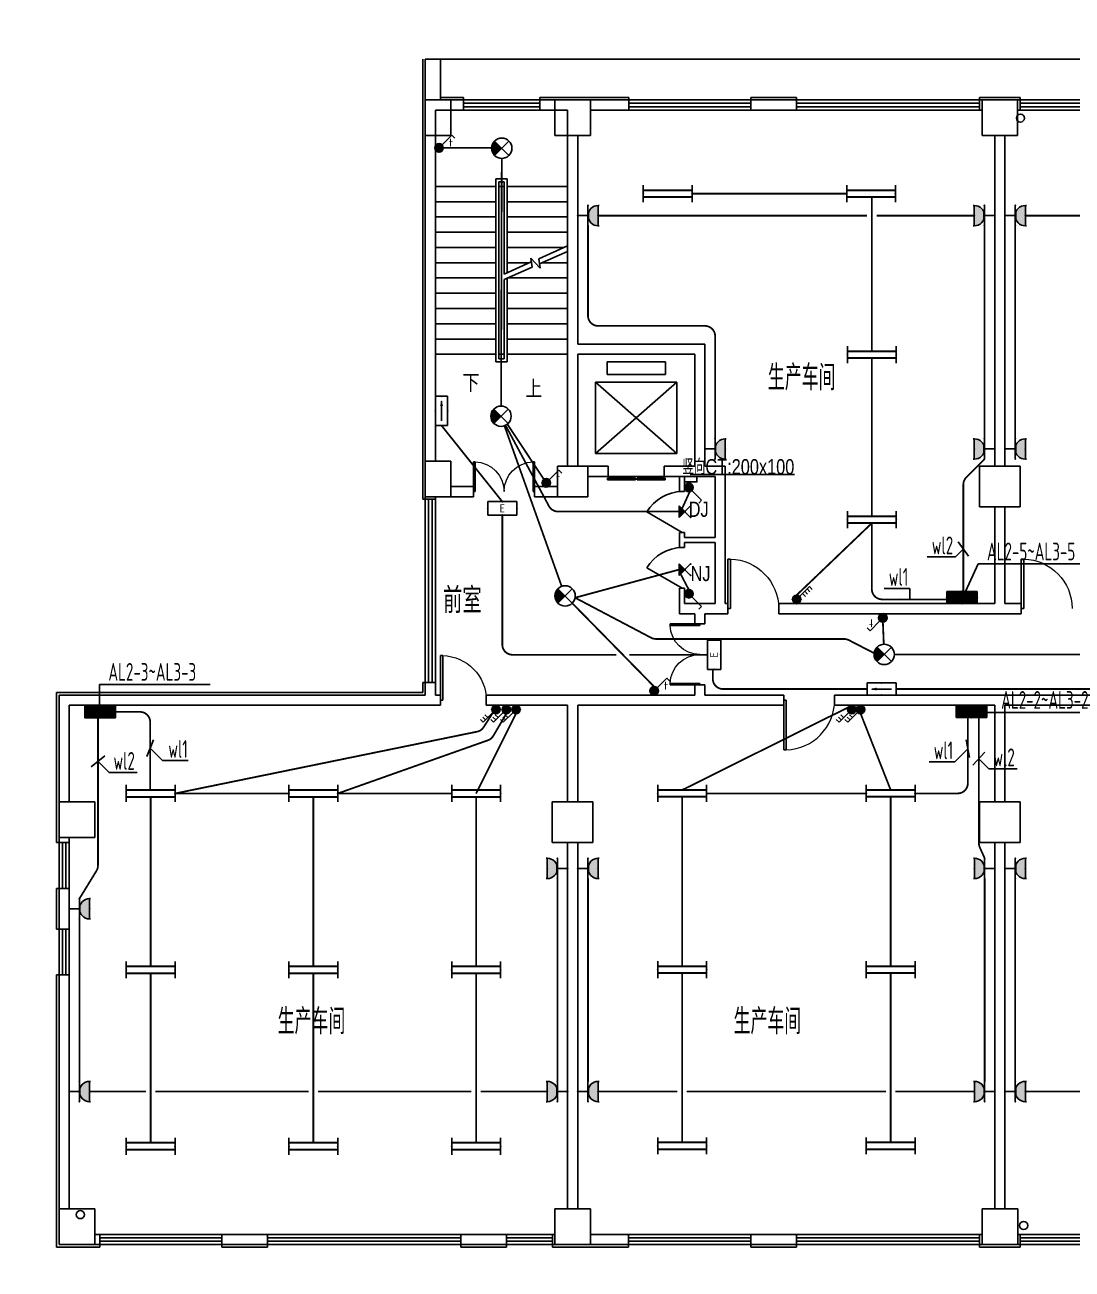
# Model space of a CAD drawing. Extents: x 2166032 to 5302137, y 581493 to 2416206.
# Drawn here: x 2447670 to 2468263, y 1124428 to 1148886 of the extents above; entities that cross this region are included whole.
import ezdxf
from ezdxf.enums import TextEntityAlignment as Align

# ---------------------------------------------------------------- set-up
doc = ezdxf.new("R2010")
doc.units = 0
doc.header["$LTSCALE"] = 1000
doc.header["$MEASUREMENT"] = 0
doc.linetypes.add('DASH', pattern=[0.35, 0.25, -0.1])
for name, color, linetype in [('COLUMN', 2, 'Continuous'), ('DIM-照明', 3, 'Continuous'), ('DIM-箱柜', 3, 'Continuous'), ('DIM_SYMB', 3, 'Continuous'), ('EQUIP-动力', 3, 'Continuous'), ('EQUIP-照明', 3, 'Continuous'), ('EQUIP-箱柜', 3, 'Continuous'), ('PUB_TEXT', 7, 'Continuous'), ('STAIR', 8, 'Continuous'), ('SURFACE', 8, 'Continuous'), ('TEL_TEXT', 7, 'Continuous'), ('WALL', 8, 'Continuous'), ('WINDOW', 8, 'Continuous'), ('WIRE-应急', 6, 'DASH'), ('WIRE-照明', 1, 'Continuous'), ('屋面', 151, 'Continuous')]:
    doc.layers.add(name, color=color, linetype=linetype)
doc.styles.add('_HZTXT', font='！tssdeng.shx', dxfattribs={"width": 0.8, "bigfont": '！tssdchn.shx'})
doc.styles.add('_TCH_DIM', font='tssdeng.shx', dxfattribs={"bigfont": 'tssdchn.shx'})
doc.styles.add('_TCH_LABEL', font='!tssdeng.shx', dxfattribs={"bigfont": '!tssdchn.shx'})
doc.styles.add('_TEL_DIM', font='@tssdeng.shx', dxfattribs={"width": 0.8, "height": 3.5, "bigfont": '!tssdchn.shx'})
doc.styles.get("Standard").update_dxf_attribs({"font": 'tssdeng.shx', "bigfont": 'tssdchn.shx'})
doc.styles.add('TSSD_REIN', font='tssdeng.shx', dxfattribs={"width": 0.7, "bigfont": 'tssdchn.shx'})

# ---------------------------------------------------------------- blocks, each defined once
blk = doc.blocks.new('$equip$00001237')
for p, q in [((-0.5, 1.05), (-0.5, 1)), ((-0.5, 1), (0.5, 1)), ((0.5, 1.05), (0.5, 1)), ((0.5, 0.5), (-0.5, 0.5)), ((0, 0.5), (0, 0))]:
    blk.add_line(p, q)
blk.add_arc((0, 1), 0.5, 180, 0)
for p in [(0, 1), (-0.5, 0.5), (0, 0), (0.5, 0.5)]:
    blk.add_point(p)
for points in [[(0.433, 0.75), (-0.433, 0.75), (0.5, 1), (-0.5, 1)], [(0.25, 0.567), (-0.25, 0.567), (0.433, 0.75), (-0.433, 0.75)], [(0, 0.5), (0, 0.5), (0.25, 0.567), (-0.25, 0.567)]]:
    blk.add_solid(points)
at = {"flags": 9}
blk.add_attdef('A', (0, 0), '', height=0.00002, dxfattribs=at)
blk = doc.blocks.new('$equip$00001160')
for p, q in [((-1.2, 0.417), (-1.2, -0.417)), ((-1.2, 0.167), (1.2, 0.167)), ((1.2, 0.417), (1.2, -0.417)), ((-1.2, -0.167), (1.2, -0.167))]:
    blk.add_line(p, q)
at = {"const_width": 0.1}
for points in [[(-1.2, 0.167), (1.2, 0.167)], [(-1.2, -0.167), (1.2, -0.167)]]:
    blk.add_lwpolyline(points, dxfattribs=at)
at = {"layer": 'EQUIP-照明'}
for p in [(-1.2, 0), (0, 0.167), (1.2, 0), (0, -0.167)]:
    blk.add_point(p, dxfattribs=at)
at = {"layer": 'EQUIP-照明', "flags": 9}
blk.add_attdef('A', (0, 0), '', height=0.00002, dxfattribs=at)
blk = doc.blocks.new('$equip$00001964')
for p, q in [((0.147, 0.356), (0.625, 0.833)), ((0.512, 0.72), (0.653, 0.579)), ((0.625, 0.833), (0.766, 0.692)), ((0.399, 0.607), (0.54, 0.466))]:
    blk.add_line(p, q)
blk.add_circle((0, 0.208), 0.208)
for p in [(-0.208, 0.208), (0, 0.417), (0, 0), (0.208, 0.208)]:
    blk.add_point(p)
for points in [[(-0.18, 0.313), (0.18, 0.313), (-0.208, 0.208), (0.208, 0.208)], [(-0.18, 0.104), (0.18, 0.104), (-0.208, 0.208), (0.208, 0.208)], [(-0.104, 0.389), (0.104, 0.389), (-0.18, 0.313), (0.18, 0.313)], [(-0.104, 0.028), (0.104, 0.028), (-0.18, 0.104), (0.18, 0.104)], [(0, 0.417), (0, 0.417), (-0.104, 0.389), (0.104, 0.389)], [(0, 0), (0, 0), (-0.104, 0.028), (0.104, 0.028)]]:
    blk.add_solid(points)
at = {"layer": 'TEL_TEXT', "style": '_TEL_DIM', "flags": 1}
blk.add_attdef('A', text='', height=0.00002, dxfattribs=at).set_placement((0, 0), align=Align.MIDDLE_CENTER)
blk = doc.blocks.new('*X38')
at = {"color": 0}
for p, q in [((-250, 33), (-83, 200)), ((-250, 68), (-118, 200)), ((-250, 104), (-154, 200)), ((-250, 139), (-189, 200)), ((-250, 174), (-224, 200)), ((-247, 0), (-47, 200)), ((-212, 0), (-12, 200)), ((-177, 0), (23, 200)), ((-141, 0), (59, 200)), ((-106, 0), (94, 200)), ((-71, 0), (129, 200)), ((-35, 0), (165, 200)), ((0, 0), (200, 200)), ((35, 0), (235, 200)), ((71, 0), (250, 179)), ((106, 0), (250, 144)), ((141, 0), (250, 109)), ((177, 0), (250, 73)), ((212, 0), (250, 38)), ((247, 0), (250, 3))]:
    blk.add_line(p, q, dxfattribs=at)
blk = doc.blocks.new('$equip$00001421')
for p, q in [((0.75, 0.6), (-0.75, 0.6)), ((-0.75, 0.6), (-0.75, 0)), ((-0.75, 0), (0.75, 0)), ((0.75, 0), (0.75, 0.6))]:
    blk.add_line(p, q)
at = {"const_width": 0.6}
blk.add_lwpolyline([(-0.75, 0.3), (0.75, 0.3)], dxfattribs=at)
for p in [(-0.75, 0.3), (0, 0.6), (0, 0), (0.75, 0.3)]:
    blk.add_point(p)
at = {"xscale": 0.00300000000061118, "yscale": 0.00300000000061118, "zscale": 0.003}
blk.add_blockref('*X38', (0, 0), dxfattribs=at)
at = {"style": '_TCH_LABEL', "flags": 9}
blk.add_attdef('A', (0, 0), '', height=0.00002, dxfattribs=at)
blk = doc.blocks.new('$equip$00001965')
for p, q in [((0.147, 0.356), (0.625, 0.833)), ((0.512, 0.72), (0.653, 0.579)), ((0.625, 0.833), (0.766, 0.692)), ((0.286, 0.494), (0.427, 0.353)), ((0.399, 0.607), (0.54, 0.466))]:
    blk.add_line(p, q)
blk.add_circle((0, 0.208), 0.208)
for p in [(-0.208, 0.208), (0, 0.417), (0, 0), (0.208, 0.208)]:
    blk.add_point(p)
for points in [[(-0.18, 0.312), (0.18, 0.312), (-0.208, 0.208), (0.208, 0.208)], [(-0.18, 0.104), (0.18, 0.104), (-0.208, 0.208), (0.208, 0.208)], [(-0.104, 0.389), (0.104, 0.389), (-0.18, 0.312), (0.18, 0.312)], [(-0.104, 0.028), (0.104, 0.028), (-0.18, 0.104), (0.18, 0.104)], [(0, 0.417), (0, 0.417), (-0.104, 0.389), (0.104, 0.389)], [(0, 0), (0, 0), (-0.104, 0.028), (0.104, 0.028)]]:
    blk.add_solid(points)
at = {"layer": 'TEL_TEXT', "style": '_TEL_DIM', "flags": 1}
blk.add_attdef('A', text='', height=0.00002, dxfattribs=at).set_placement((0, 0), align=Align.MIDDLE_CENTER)
blk = doc.blocks.new('$equip$00001822')
for p, q in [((0.147, 0.356), (0.625, 0.833)), ((0.625, 0.833), (0.766, 0.692))]:
    blk.add_line(p, q)
blk.add_circle((0, 0.208), 0.208)
for p in [(-0.208, 0.208), (-0.015, 0.001), (0, 0.417), (0.208, 0.208)]:
    blk.add_point(p)
for points in [[(-0.18, 0.313), (0.18, 0.313), (-0.208, 0.208), (0.208, 0.208)], [(-0.18, 0.104), (0.18, 0.104), (-0.208, 0.208), (0.208, 0.208)], [(-0.104, 0.389), (0.104, 0.389), (-0.18, 0.313), (0.18, 0.313)], [(-0.104, 0.028), (0.104, 0.028), (-0.18, 0.104), (0.18, 0.104)], [(0, 0.417), (0, 0.417), (-0.104, 0.389), (0.104, 0.389)], [(0, 0), (0, 0), (-0.104, 0.028), (0.104, 0.028)]]:
    blk.add_solid(points)
at = {"color": 7, "style": '_TEL_DIM'}
blk.add_attdef('$TEXT$', text='', height=0.4, dxfattribs=at).set_placement((0.581, 0.465), align=Align.MIDDLE_CENTER)
at = {"color": 7, "style": '_TEL_DIM', "flags": 1}
blk.add_attdef('A', text='', height=0.00002, dxfattribs=at).set_placement((0, 0), align=Align.MIDDLE_CENTER)
blk = doc.blocks.new('$equip$00001686')
for p, q in [((0.72, 0.6), (-0.72, 0.6)), ((-0.72, 0.6), (-0.72, 0)), ((-0.72, 0), (0.72, 0)), ((0.72, 0), (0.72, 0.6))]:
    blk.add_line(p, q)
at = {"color": 7}
blk.add_line((-0.48, 0.3), (0.48, 0.3), dxfattribs=at)
for p in [(-0.72, 0.3), (0, 0.6), (0, 0), (0.72, 0.3)]:
    blk.add_point(p)
blk.add_solid([(-0.24, 0.228), (-0.528, 0.3), (-0.24, 0.372)])
at = {"layer": 'TEL_TEXT', "style": '_TEL_DIM', "flags": 1}
blk.add_attdef('A', text='', height=0.00002, dxfattribs=at).set_placement((0, 0), align=Align.MIDDLE_CENTER)
blk = doc.blocks.new('$equip$00001776')
for p, q in [((0.72, 0.66), (-0.72, 0.66)), ((-0.72, 0.66), (-0.72, 0)), ((0.72, 0), (0.72, 0.66)), ((-0.72, 0), (0.72, 0))]:
    blk.add_line(p, q)
for p in [(0, 0.66), (-0.72, 0.33), (0, 0), (0.72, 0.33)]:
    blk.add_point(p)
at = {"color": 7, "style": '_TEL_DIM'}
blk.add_attdef('$TEXT$', text='', height=0.4, dxfattribs=at).set_placement((0, 0.33), align=Align.MIDDLE_CENTER)
at = {"color": 7, "style": '_TEL_DIM', "flags": 1}
blk.add_attdef('A', text='', height=0.00002, dxfattribs=at).set_placement((0, 0), align=Align.MIDDLE_CENTER)
blk = doc.blocks.new('$equip$00001687')
for p, q in [((0.72, 0.6), (-0.72, 0.6)), ((-0.72, 0.6), (-0.72, 0)), ((-0.72, 0), (0.72, 0)), ((0.72, 0), (0.72, 0.6))]:
    blk.add_line(p, q)
at = {"color": 7}
blk.add_line((-0.48, 0.3), (0.48, 0.3), dxfattribs=at)
for p in [(-0.72, 0.3), (0, 0.6), (0, 0), (0.72, 0.3)]:
    blk.add_point(p)
blk.add_solid([(0.24, 0.228), (0.528, 0.3), (0.24, 0.372)])
at = {"layer": 'TEL_TEXT', "style": '_TEL_DIM', "flags": 1}
blk.add_attdef('A', text='', height=0.00002, dxfattribs=at).set_placement((0, 0), align=Align.MIDDLE_CENTER)
blk = doc.blocks.new('$equip$00001190')
for p, q in [((-0.354, 0.354), (0.354, -0.354)), ((-0.354, -0.354), (0.354, 0.354))]:
    blk.add_line(p, q)
blk.add_circle((0, 0), 0.5)
for points in [[(-0.177, -0.177), (-0.483, 0.129), (0, 0), (-0.354, 0.354)], [(-0.306, -0.306), (-0.483, -0.129), (-0.177, -0.177), (-0.483, 0.129)], [(-0.354, -0.354), (-0.354, -0.354), (-0.306, -0.306), (-0.483, -0.129)]]:
    blk.add_solid(points)
at = {"flags": 9}
blk.add_attdef('A', (0, 0), '', height=0.00002, dxfattribs=at)
blk = doc.blocks.new('$equip$00001154')
for p, q in [((0, 0.283), (0, -0.283)), ((0, 0.283), (0.566, -0.283)), ((0.566, 0.283), (0, -0.283))]:
    blk.add_line(p, q)
for p in [(0, 0.004), (0.283, 0), (0.566, 0.283), (0.566, -0.283)]:
    blk.add_point(p)
blk.add_solid([(0, -0.283), (0.283, 0), (0, 0.283)])
at = {"layer": 'TEL_TEXT', "style": '_TEL_DIM', "flags": 1}
blk.add_attdef('A', text='', height=0.00002, dxfattribs=at).set_placement((0, 0), align=Align.MIDDLE_CENTER)
blk = doc.blocks.new('$equip$00001962')
for p, q in [((0.147, 0.356), (0.625, 0.833)), ((0.625, 0.833), (0.766, 0.692))]:
    blk.add_line(p, q)
blk.add_circle((0, 0.208), 0.208)
for p in [(-0.208, 0.208), (0, 0.417), (0, 0), (0.208, 0.208)]:
    blk.add_point(p)
for points in [[(-0.18, 0.313), (0.18, 0.313), (-0.208, 0.208), (0.208, 0.208)], [(-0.18, 0.104), (0.18, 0.104), (-0.208, 0.208), (0.208, 0.208)], [(-0.104, 0.389), (0.104, 0.389), (-0.18, 0.313), (0.18, 0.313)], [(-0.104, 0.028), (0.104, 0.028), (-0.18, 0.104), (0.18, 0.104)], [(0, 0.417), (0, 0.417), (-0.104, 0.389), (0.104, 0.389)], [(0, 0), (0, 0), (-0.104, 0.028), (0.104, 0.028)]]:
    blk.add_solid(points)
at = {"layer": 'TEL_TEXT', "style": '_TEL_DIM', "flags": 1}
blk.add_attdef('A', text='', height=0.00002, dxfattribs=at).set_placement((0, 0), align=Align.MIDDLE_CENTER)
blk = doc.blocks.new('$DorLib2D$00000002')
for p, q in [((-0.5, 0), (-0.5, 0.4875)), ((-0.475, 0.4875), (-0.5, 0.4875)), ((-0.475, 0), (-0.475, 0.4875)), ((0.475, 0), (0.475, 0.4875)), ((0.475, 0.4875), (0.5, 0.4875)), ((0.5, 0), (0.5, 0.4875)), ((-0.5, 0), (-0.475, 0)), ((0.5, 0), (0.475, 0))]:
    blk.add_line(p, q)
at = {"lineweight": 13}
for centre, start, end in [((-0.4875, 0), 0, 88.53072), ((0.4875, 0), 91.46928, 180)]:
    blk.add_arc(centre, 0.4875, start, end, dxfattribs=at)
blk = doc.blocks.new('$TCHSYS$WIN2D')
for p, q in [((-0.5, 0.5), (0.5, 0.5)), ((-0.5, 0.5), (-0.5, -0.5)), ((0.5, 0.5), (0.5, -0.5)), ((0.5, 0.1667), (-0.5, 0.1667)), ((0.5, -0.1667), (-0.5, -0.1667)), ((-0.5, -0.5), (0.5, -0.5))]:
    blk.add_line(p, q)
blk = doc.blocks.new('$TCHSYS$LDOR22D')
for p, q in [((-0.517, 0.833), (-0.017, 0.833)), ((-0.517, 0.833), (-0.517, 0.667)), ((-0.017, 0.833), (-0.017, 0.667)), ((0.017, 0.833), (0.017, 0.667)), ((0.017, 0.833), (0.517, 0.833)), ((0.517, 0.833), (0.517, 0.667)), ((-0.517, 0.667), (-0.017, 0.667)), ((-0.5, 0.5), (0.5, 0.5)), ((0.017, 0.667), (0.517, 0.667))]:
    blk.add_line(p, q)
blk = doc.blocks.new('$DorLib2D$00000214')
at = {"color": 0}
blk.add_line((0.5, 0), (0, 0.866), dxfattribs=at)
blk.add_arc((0.5, 0), 1, 120, 180, dxfattribs=at)
blk = doc.blocks.new('$TCHSYS$DOOR2D')
for p, q in [((0.45, 0.975), (0.5, 0.975)), ((0.45, 0), (0.45, 0.975)), ((0.5, 0), (0.5, 0.975)), ((0.5, 0), (0.45, 0))]:
    blk.add_line(p, q)
at = {"lineweight": 13}
blk.add_arc((0.475, 0), 0.975, 91.4693, 180, dxfattribs=at)
blk = doc.blocks.new('$DorLib2D$00000001')
for p, q in [((0.45, 0.975), (0.5, 0.975)), ((0.45, 0), (0.45, 0.975)), ((0.5, 0), (0.5, 0.975)), ((0.5, 0), (0.45, 0))]:
    blk.add_line(p, q)
at = {"lineweight": 13}
blk.add_arc((0.475, 0), 0.975, 91.4693, 180, dxfattribs=at)

msp = doc.modelspace()

# ---------------------------------------------------------------- linework, layer by layer
msp.add_line((2460753, 1140046.9), (2462805.7, 1140046.9))
msp.add_lwpolyline([(2460642.8, 1140011.3), (2460885.8, 1140011.3), (2460885.8, 1139902.9), (2460642.8, 1139902.9)], close=True)
msp.add_circle((2604640.5, 1020101.3), 438608.5)
at = {"layer": 'COLUMN'}
for p, q in [((2456042.8, 1147411.3), (2455542.8, 1147411.3)), ((2455542.8, 1147411.3), (2455542.8, 1146711.3)), ((2456042.8, 1146711.3), (2456042.8, 1147411.3)), ((2458791.2, 1147411.3), (2458091.2, 1147411.3)), ((2458091.2, 1147411.3), (2458091.2, 1146711.3)), ((2458791.2, 1146711.3), (2458791.2, 1147411.3)), ((2467191.2, 1147411.3), (2466491.2, 1147411.3)), ((2466491.2, 1147411.3), (2466491.2, 1146711.3)), ((2467191.2, 1146711.3), (2467191.2, 1147411.3)), ((2455542.8, 1146711.3), (2456042.8, 1146711.3)), ((2458091.2, 1146711.3), (2458791.2, 1146711.3)), ((2466491.2, 1146711.3), (2467191.2, 1146711.3)), ((2456042.8, 1140311.3), (2455542.8, 1140311.3)), ((2455542.8, 1140311.3), (2455542.8, 1139611.3)), ((2456042.8, 1139611.3), (2456042.8, 1140311.3)), ((2458742.8, 1140211.3), (2458142.8, 1140211.3)), ((2458142.8, 1140211.3), (2458142.8, 1139611.3)), ((2458742.8, 1139611.3), (2458742.8, 1140211.3)), ((2467242.8, 1140211.3), (2466442.8, 1140211.3)), ((2466442.8, 1140211.3), (2466442.8, 1139411.3)), ((2467242.8, 1139411.3), (2467242.8, 1140211.3)), ((2455542.8, 1139611.3), (2456042.8, 1139611.3)), ((2458142.8, 1139611.3), (2458742.8, 1139611.3)), ((2466442.8, 1139411.3), (2467242.8, 1139411.3)), ((2449042.5, 1133611.3), (2448342.5, 1133611.3)), ((2448342.5, 1133611.3), (2448342.5, 1132911.3)), ((2449042.5, 1132911.3), (2449042.5, 1133611.3)), ((2458841.2, 1133611.3), (2458041.2, 1133611.3)), ((2458041.2, 1133611.3), (2458041.2, 1132811.3)), ((2458841.2, 1132811.3), (2458841.2, 1133611.3)), ((2467241.2, 1133611.3), (2466441.2, 1133611.3)), ((2466441.2, 1133611.3), (2466441.2, 1132811.3)), ((2467241.2, 1132811.3), (2467241.2, 1133611.3)), ((2448342.5, 1132911.3), (2449042.5, 1132911.3)), ((2458041.2, 1132811.3), (2458841.2, 1132811.3)), ((2466441.2, 1132811.3), (2467241.2, 1132811.3)), ((2449042.5, 1125611.5), (2448342.5, 1125611.5)), ((2448342.5, 1125611.5), (2448342.5, 1124911.5)), ((2449042.5, 1124911.5), (2449042.5, 1125611.5)), ((2458792.5, 1125611.5), (2458092.5, 1125611.5)), ((2458092.5, 1125611.5), (2458092.5, 1124911.5)), ((2458792.5, 1124911.5), (2458792.5, 1125611.5)), ((2467192.5, 1125611.5), (2466492.5, 1125611.5)), ((2466492.5, 1125611.5), (2466492.5, 1124911.5)), ((2467192.5, 1124911.5), (2467192.5, 1125611.5)), ((2448342.5, 1124911.5), (2449042.5, 1124911.5)), ((2458092.5, 1124911.5), (2458792.5, 1124911.5)), ((2466492.5, 1124911.5), (2467192.5, 1124911.5))]:
    msp.add_line(p, q, dxfattribs=at)
at = {"layer": 'DIM-照明'}
for p, q in [((2466226.5, 1138442.3), (2466021.3, 1138725.8)), ((2465247, 1137591.5), (2464897, 1137594.8)), ((2450071.3, 1134507.2), (2450196.7, 1134834)), ((2466181.7, 1134829.8), (2466243.6, 1134485.3)), ((2448971.2, 1134299.4), (2449242.6, 1134520.4)), ((2466548.2, 1134589.2), (2466311, 1134331.8))]:
    msp.add_line(p, q, dxfattribs=at)
for points in [[(2466123.9, 1138584.1), (2465969.2, 1138429.4)], [(2465969.2, 1138429.4), (2465415.1, 1138429.4)], [(2465072, 1137808.7), (2464569.6, 1137808.7)], [(2465072, 1137593.2), (2465072, 1137808.7)], [(2450134, 1134670.6), (2450376.8, 1134427.8)], [(2466212.6, 1134657.5), (2465956.1, 1134401)], [(2449106.9, 1134409.9), (2449324.2, 1134192.6)], [(2450376.8, 1134427.8), (2450879.2, 1134427.8)], [(2465956.1, 1134401), (2465453.7, 1134401)], [(2466429.6, 1134460.5), (2466626.8, 1134263.3)], [(2449324.2, 1134192.6), (2449878.3, 1134192.6)], [(2466626.8, 1134263.3), (2467180.9, 1134263.3)]]:
    msp.add_lwpolyline(points, dxfattribs=at)
at = {"layer": 'DIM-箱柜'}
for p, q in [((2466166.3, 1137751.3), (2466413.1, 1138290.1)), ((2466413.1, 1138290.1), (2468589.7, 1138290.1)), ((2449136.4, 1135484.5), (2449136.4, 1135923.2)), ((2449136.4, 1135923.2), (2451313, 1135923.2)), ((2466581, 1135371.9), (2466692.2, 1135371.9)), ((2466692.2, 1135371.9), (2468868.8, 1135371.9))]:
    msp.add_line(p, q, dxfattribs=at)
at = {"layer": 'DIM_SYMB'}
for points in [[(2456417.8, 1142119.3, 0, 0, 0), (2456417.8, 1146469.3, 0, 0, 0), (2457667.8, 1146469.3, 0, 0, 0), (2457667.8, 1144369.3, 80, 0, 0), (2457667.8, 1144069.3, 0, 0, 0)], [(2457667.8, 1142003.4, 0, 0, 0), (2457667.8, 1143353.4, 80, 0, 0), (2457667.8, 1143653.4, 0, 0, 0)]]:
    msp.add_lwpolyline(points, format="xyseb", dxfattribs=at)
at = {"layer": 'STAIR'}
for p, q in [((2455742.8, 1148211.3), (2500142.8, 1148211.3)), ((2458342.8, 1147211.3), (2455742.8, 1147211.3)), ((2455742.8, 1147211.3), (2455742.8, 1145711.3)), ((2458342.8, 1145711.3), (2458342.8, 1147211.3)), ((2457152.8, 1145861.3), (2456932.8, 1145861.3)), ((2456932.8, 1145861.3), (2456932.8, 1142261.3)), ((2457152.8, 1144015.4), (2457152.8, 1145861.3)), ((2455742.8, 1145711.3), (2455742.8, 1142411.3)), ((2456932.8, 1145711.3), (2455742.8, 1145711.3)), ((2455742.8, 1145711.3), (2456932.8, 1145711.3)), ((2457092.8, 1145801.3), (2456992.8, 1145801.3)), ((2456992.8, 1145801.3), (2456992.8, 1142321.3)), ((2456992.8, 1145711.3), (2456992.8, 1142411.3)), ((2456992.8, 1145711.3), (2457092.8, 1145711.3)), ((2457092.8, 1143988.8), (2457092.8, 1145801.3)), ((2457092.8, 1143988.8), (2457092.8, 1145711.3)), ((2457152.8, 1145711.3), (2458342.8, 1145711.3)), ((2457152.8, 1145711.3), (2458342.8, 1145711.3)), ((2458342.8, 1144543.3), (2458342.8, 1145711.3)), ((2456932.8, 1145411.3), (2455742.8, 1145411.3)), ((2457152.8, 1145411.3), (2458342.8, 1145411.3)), ((2456932.8, 1145111.3), (2455742.8, 1145111.3)), ((2457152.8, 1145111.3), (2458342.8, 1145111.3)), ((2456932.8, 1144811.3), (2455742.8, 1144811.3)), ((2457152.8, 1144811.3), (2458342.8, 1144811.3)), ((2456932.8, 1144511.3), (2455742.8, 1144511.3)), ((2457152.8, 1144511.3), (2458270.7, 1144511.3)), ((2457773.6, 1144290.8), (2458342.8, 1144543.3)), ((2457789.7, 1144188.5), (2458342.8, 1144433.9)), ((2458342.8, 1142411.3), (2458342.8, 1144433.9)), ((2456932.8, 1144211.3), (2455742.8, 1144211.3)), ((2457092.8, 1143988.8), (2457627.6, 1144226.1)), ((2457152.8, 1144211.3), (2457594.5, 1144211.3)), ((2457643.7, 1144123.8), (2457616, 1144300)), ((2457616, 1144300), (2457802.6, 1144106.3)), ((2457802.6, 1144106.3), (2457773.6, 1144290.8)), ((2457841.1, 1144211.3), (2458342.8, 1144211.3)), ((2456932.8, 1143911.3), (2455742.8, 1143911.3)), ((2457092.8, 1143879.4), (2457643.7, 1144123.8)), ((2457152.8, 1142261.3), (2457152.8, 1143906)), ((2457164.9, 1143911.3), (2458342.8, 1143911.3)), ((2457092.8, 1142411.3), (2457092.8, 1143879.4)), ((2457092.8, 1142321.3), (2457092.8, 1143879.4)), ((2456932.8, 1143611.3), (2455742.8, 1143611.3)), ((2457152.8, 1143611.3), (2458342.8, 1143611.3)), ((2456932.8, 1143311.3), (2455742.8, 1143311.3)), ((2457152.8, 1143311.3), (2458342.8, 1143311.3)), ((2456932.8, 1143011.3), (2455742.8, 1143011.3)), ((2457152.8, 1143011.3), (2458342.8, 1143011.3)), ((2456932.8, 1142711.3), (2455742.8, 1142711.3)), ((2457152.8, 1142711.3), (2458342.8, 1142711.3)), ((2456932.8, 1142411.3), (2455742.8, 1142411.3)), ((2456932.8, 1142261.3), (2457152.8, 1142261.3)), ((2457092.8, 1142411.3), (2456992.8, 1142411.3)), ((2456992.8, 1142321.3), (2457092.8, 1142321.3)), ((2457152.8, 1142411.3), (2458342.8, 1142411.3)), ((2459117.8, 1142013.9), (2459117.8, 1142263.9)), ((2459117.8, 1142263.9), (2460267.8, 1142263.9)), ((2460267.8, 1142263.9), (2460267.8, 1142013.9)), ((2460267.8, 1142013.9), (2459117.8, 1142013.9)), ((2458892.8, 1140461.3), (2458892.8, 1141861.3)), ((2458892.8, 1141861.3), (2460492.8, 1141861.3)), ((2460492.8, 1141861.3), (2458892.8, 1140461.3)), ((2460492.8, 1140461.3), (2458892.8, 1141861.3)), ((2460492.8, 1141861.3), (2460492.8, 1140461.3)), ((2460492.8, 1140461.3), (2458892.8, 1140461.3))]:
    msp.add_line(p, q, dxfattribs=at)
at = {"layer": 'SURFACE'}
for p, q in [((2455492.8, 1147311.3), (2455492.8, 1148211.3)), ((2455842.8, 1147461.3), (2456292.8, 1147461.3)), ((2456292.8, 1147461.3), (2456292.8, 1147411.3)), ((2457792.8, 1147461.3), (2457792.8, 1147411.3)), ((2457792.8, 1147461.3), (2458541.2, 1147461.3)), ((2458541.2, 1147461.3), (2459542.8, 1147461.3)), ((2459542.8, 1147461.3), (2459542.8, 1147411.3)), ((2461942.8, 1147461.3), (2461942.8, 1147411.3)), ((2461942.8, 1147461.3), (2462842.8, 1147461.3)), ((2462842.8, 1147461.3), (2462842.8, 1147411.3)), ((2466442.8, 1147461.3), (2466442.8, 1147411.3)), ((2466442.8, 1147461.3), (2466842.8, 1147461.3)), ((2466842.8, 1147461.3), (2467242.8, 1147461.3)), ((2467242.8, 1147461.3), (2467242.8, 1147411.3)), ((2455492.8, 1139961.3), (2455492.8, 1147311.3)), ((2455492.8, 1139561.3), (2455492.8, 1139961.3)), ((2455492.8, 1139561.3), (2455542.8, 1139561.3)), ((2455492.8, 1135961.3), (2455542.8, 1135961.3)), ((2455492.8, 1135761.3), (2455492.8, 1135961.3)), ((2448292.8, 1135761.3), (2455492.8, 1135761.3)), ((2448292.8, 1133261.3), (2448292.8, 1135761.3)), ((2448292.8, 1132811.3), (2448292.8, 1133261.3)), ((2448292.8, 1132811.3), (2448342.8, 1132811.3)), ((2448292.8, 1131911.3), (2448342.8, 1131911.3)), ((2448292.8, 1131111.2), (2448292.8, 1131911.3)), ((2448292.8, 1131111.2), (2448342.8, 1131111.2)), ((2448292.8, 1130211.2), (2448342.8, 1130211.2)), ((2448292.8, 1124861.3), (2448292.8, 1130211.2)), ((2449142.8, 1124861.3), (2448292.8, 1124861.3)), ((2449142.8, 1124861.3), (2449142.8, 1124911.3)), ((2451542.8, 1124861.3), (2451542.8, 1124911.3)), ((2452442.7, 1124861.3), (2451542.8, 1124861.3)), ((2452442.7, 1124861.3), (2452442.7, 1124911.3)), ((2456242.7, 1124861.3), (2456242.7, 1124911.3)), ((2457142.5, 1124861.3), (2456242.7, 1124861.3)), ((2457142.5, 1124861.3), (2457142.5, 1124911.3)), ((2458042.5, 1124861.3), (2458042.5, 1124911.3)), ((2458442.5, 1124861.3), (2458042.5, 1124861.3)), ((2459542.5, 1124861.3), (2458442.5, 1124861.3)), ((2459542.5, 1124861.3), (2459542.5, 1124911.3)), ((2461942.5, 1124861.3), (2461942.5, 1124911.3)), ((2462842.5, 1124861.3), (2461942.5, 1124861.3)), ((2462842.5, 1124861.3), (2462842.5, 1124911.3)), ((2466442.5, 1124861.3), (2466442.5, 1124911.3)), ((2466867.6, 1124861.3), (2466442.5, 1124861.3)), ((2467242.5, 1124861.3), (2466867.6, 1124861.3)), ((2467242.5, 1124861.3), (2467242.5, 1124911.3))]:
    msp.add_line(p, q, dxfattribs=at)
at = {"layer": 'WALL'}
for p, q in [((2455542.8, 1147411.3), (2455542.8, 1148211.3)), ((2455542.8, 1148211.3), (2455842.8, 1148211.3)), ((2455842.8, 1147411.3), (2455842.8, 1148211.3)), ((2456292.8, 1147411.3), (2456042.8, 1147411.3)), ((2456292.8, 1147211.3), (2456292.8, 1147411.3)), ((2458091.2, 1147411.3), (2457792.8, 1147411.3)), ((2457792.8, 1147411.3), (2457792.8, 1147211.3)), ((2459542.8, 1147411.3), (2458791.2, 1147411.3)), ((2459542.8, 1147211.3), (2459542.8, 1147411.3)), ((2462842.8, 1147411.3), (2461942.8, 1147411.3)), ((2461942.8, 1147411.3), (2461942.8, 1147211.3)), ((2462842.8, 1147211.3), (2462842.8, 1147411.3)), ((2466491.2, 1147411.3), (2466442.8, 1147411.3)), ((2466442.8, 1147411.3), (2466442.8, 1147211.3)), ((2467242.8, 1147411.3), (2467191.2, 1147411.3)), ((2467242.8, 1147211.3), (2467242.8, 1147411.3)), ((2456042.8, 1147211.3), (2456292.8, 1147211.3)), ((2457792.8, 1147211.3), (2458091.2, 1147211.3)), ((2458791.2, 1147211.3), (2459542.8, 1147211.3)), ((2461942.8, 1147211.3), (2462842.8, 1147211.3)), ((2466442.8, 1147211.3), (2466491.2, 1147211.3)), ((2467191.2, 1147211.3), (2467242.8, 1147211.3)), ((2455542.8, 1140311.3), (2455542.8, 1146711.3)), ((2455742.8, 1140311.3), (2455742.8, 1146711.3)), ((2458342.8, 1142511.3), (2458342.8, 1146711.3)), ((2458542.8, 1142611.3), (2458542.8, 1146711.3)), ((2466742.8, 1146711.3), (2466742.8, 1140211.3)), ((2466942.8, 1146711.3), (2466942.8, 1140211.3)), ((2458342.8, 1140211.3), (2458342.8, 1142511.3)), ((2458542.8, 1142611.3), (2461042.8, 1142611.3)), ((2461042.8, 1140211.3), (2461042.8, 1142611.3)), ((2458542.8, 1140211.3), (2458542.8, 1142411.3)), ((2458542.8, 1142411.3), (2460842.8, 1142411.3)), ((2460842.8, 1140211.3), (2460842.8, 1142411.3)), ((2459142.8, 1140211.3), (2458742.8, 1140211.3)), ((2458742.8, 1140011.3), (2459142.8, 1140011.3)), ((2459142.8, 1140011.3), (2459142.8, 1140211.3)), ((2460842.8, 1140211.3), (2460242.8, 1140211.3)), ((2460242.8, 1140211.3), (2460242.8, 1140011.3)), ((2460242.8, 1140011.3), (2460942.8, 1140011.3)), ((2460542.8, 1140011.3), (2460542.8, 1139711.3)), ((2460642.8, 1140011.3), (2460542.8, 1140011.3)), ((2460642.8, 1139711.3), (2460642.8, 1140011.3)), ((2460942.8, 1140011.3), (2461242.8, 1140011.3)), ((2461042.8, 1140211.3), (2461442.8, 1140211.3)), ((2461242.8, 1140011.3), (2461242.8, 1138811.3)), ((2461442.8, 1140211.3), (2461442.8, 1138761.3)), ((2456492.8, 1139811.3), (2456042.8, 1139811.3)), ((2456492.8, 1139611.3), (2456492.8, 1139811.3)), ((2458142.8, 1139811.3), (2457692.8, 1139811.3)), ((2457692.8, 1139811.3), (2457692.8, 1139611.3)), ((2455542.8, 1139611.3), (2455542.8, 1139561.3)), ((2455542.8, 1139561.3), (2455742.8, 1139561.3)), ((2455742.8, 1139561.3), (2455742.8, 1139611.3)), ((2456042.8, 1139611.3), (2456492.8, 1139611.3)), ((2457692.8, 1139611.3), (2458142.8, 1139611.3)), ((2460542.8, 1139711.3), (2460642.8, 1139711.3)), ((2466742.8, 1139411.3), (2466742.8, 1137511.3)), ((2466942.8, 1139411.3), (2466942.8, 1137511.3)), ((2460642.8, 1138911.3), (2460542.8, 1138911.3)), ((2460542.8, 1138911.3), (2460542.8, 1138761.3)), ((2460642.8, 1138811.3), (2460642.8, 1138911.3)), ((2460642.8, 1138811.3), (2461242.8, 1138811.3)), ((2460542.8, 1138761.3), (2460542.8, 1138611.3)), ((2460542.8, 1138611.3), (2460642.8, 1138611.3)), ((2460642.8, 1138611.3), (2460642.8, 1138711.3)), ((2460642.8, 1138711.3), (2461242.8, 1138711.3)), ((2461242.8, 1138711.3), (2461242.8, 1137511.3)), ((2461442.8, 1138761.3), (2461442.8, 1137511.3)), ((2460642.8, 1137811.3), (2460542.8, 1137811.3)), ((2460542.8, 1137811.3), (2460542.8, 1137311.3)), ((2460642.8, 1137511.3), (2460642.8, 1137811.3)), ((2460842.8, 1137311.3), (2460542.8, 1137311.3)), ((2460942.8, 1137511.3), (2460642.8, 1137511.3)), ((2460842.8, 1137311.3), (2460842.8, 1137111.3)), ((2461242.8, 1137511.3), (2460942.8, 1137511.3)), ((2461342.8, 1137311.3), (2461042.8, 1137311.3)), ((2461042.8, 1137111.3), (2461042.8, 1137311.3)), ((2461342.8, 1137311.3), (2461492.8, 1137311.3)), ((2461492.8, 1137511.3), (2461442.8, 1137511.3)), ((2461492.8, 1137311.3), (2461492.8, 1137511.3)), ((2466742.8, 1137511.3), (2462492.8, 1137511.3)), ((2462492.8, 1137511.3), (2462492.8, 1137311.3)), ((2462492.8, 1137311.3), (2466842.8, 1137311.3)), ((2466842.8, 1137311.3), (2467262.8, 1137311.3)), ((2467262.8, 1137511.3), (2466942.8, 1137511.3)), ((2467262.8, 1137311.3), (2467262.8, 1137511.3)), ((2460842.8, 1137111.3), (2461042.8, 1137111.3)), ((2455742.8, 1135961.3), (2455542.8, 1135961.3)), ((2455542.8, 1135961.3), (2455542.8, 1135711.3)), ((2455742.8, 1135711.3), (2455742.8, 1135961.3)), ((2461042.8, 1135911.3), (2460842.8, 1135911.3)), ((2460842.8, 1135911.3), (2460842.8, 1135711.3)), ((2461042.8, 1135711.3), (2461042.8, 1135911.3)), ((2448342.8, 1135711.3), (2455542.8, 1135711.3)), ((2448342.8, 1133611.3), (2448342.8, 1135711.3)), ((2455842.8, 1135711.3), (2455742.8, 1135711.3)), ((2455842.8, 1135511.3), (2455842.8, 1135711.3)), ((2458442.8, 1135711.3), (2456742.8, 1135711.3)), ((2456742.8, 1135711.3), (2456742.8, 1135511.3)), ((2460842.8, 1135711.3), (2458442.8, 1135711.3)), ((2462592.5, 1135711.3), (2461042.8, 1135711.3)), ((2462592.5, 1135511.3), (2462592.5, 1135711.3)), ((2466842.8, 1135711.3), (2463592.5, 1135711.3)), ((2463592.5, 1135711.3), (2463592.5, 1135511.3)), ((2470093, 1135711.3), (2466842.8, 1135711.3)), ((2448542.8, 1135511.3), (2455642.8, 1135511.3)), ((2448542.8, 1133611.3), (2448542.8, 1135511.3)), ((2455642.8, 1135511.3), (2455642.8, 1135511.3)), ((2455642.8, 1135511.3), (2455842.8, 1135511.3)), ((2456742.8, 1135511.3), (2458342.8, 1135511.3)), ((2458342.8, 1133611.3), (2458342.8, 1135511.3)), ((2458542.8, 1133611.3), (2458542.8, 1135511.3)), ((2460942.8, 1135511.3), (2458542.8, 1135511.3)), ((2460942.8, 1135511.3), (2462592.5, 1135511.3)), ((2463592.5, 1135511.3), (2466742.8, 1135511.3)), ((2466742.8, 1133611.3), (2466742.8, 1135511.3)), ((2466942.8, 1135511.3), (2470093, 1135511.3)), ((2466942.8, 1133611.3), (2466942.8, 1135511.3)), ((2448342.8, 1132911.3), (2448342.8, 1132811.3)), ((2448542.8, 1132811.3), (2448542.8, 1132911.3)), ((2448342.8, 1132811.3), (2448542.8, 1132811.3)), ((2458342.8, 1125611.5), (2458342.8, 1132811.3)), ((2458542.8, 1125611.5), (2458542.8, 1132811.3)), ((2466742.8, 1125611.5), (2466742.8, 1132811.3)), ((2466942.8, 1125611.5), (2466942.8, 1132811.3)), ((2448542.8, 1131911.3), (2448342.8, 1131911.3)), ((2448342.8, 1131911.3), (2448342.8, 1131111.2)), ((2448542.8, 1131111.2), (2448542.8, 1131911.3)), ((2448342.8, 1131111.2), (2448542.8, 1131111.2)), ((2448542.8, 1130211.2), (2448342.8, 1130211.2)), ((2448342.8, 1130211.2), (2448342.8, 1125611.5)), ((2448542.8, 1125611.5), (2448542.8, 1130211.2)), ((2449142.8, 1125111.3), (2449042.5, 1125111.3)), ((2449142.8, 1124911.3), (2449142.8, 1125111.3)), ((2452442.7, 1125111.3), (2451542.8, 1125111.3)), ((2451542.8, 1125111.3), (2451542.8, 1124911.3)), ((2452442.7, 1124911.3), (2452442.7, 1125111.3)), ((2457142.5, 1125111.3), (2456242.7, 1125111.3)), ((2456242.7, 1125111.3), (2456242.7, 1124911.3)), ((2457142.5, 1124911.3), (2457142.5, 1125111.3)), ((2458092.5, 1125111.3), (2458042.5, 1125111.3)), ((2458042.5, 1125111.3), (2458042.5, 1124911.3)), ((2459542.5, 1125111.3), (2458792.5, 1125111.3)), ((2459542.5, 1124911.3), (2459542.5, 1125111.3)), ((2462842.5, 1125111.3), (2461942.5, 1125111.3)), ((2461942.5, 1125111.3), (2461942.5, 1124911.3)), ((2462842.5, 1124911.3), (2462842.5, 1125111.3)), ((2466492.5, 1125111.3), (2466442.5, 1125111.3)), ((2466442.5, 1125111.3), (2466442.5, 1124911.3)), ((2467242.5, 1125111.3), (2467192.5, 1125111.3)), ((2467242.5, 1124911.3), (2467242.5, 1125111.3)), ((2448342.8, 1124911.5), (2448342.8, 1124911.3)), ((2448342.8, 1124911.3), (2449142.8, 1124911.3)), ((2451542.8, 1124911.3), (2452442.7, 1124911.3)), ((2456242.7, 1124911.3), (2457142.5, 1124911.3)), ((2458042.5, 1124911.3), (2458442.5, 1124911.3)), ((2458442.5, 1124911.3), (2459542.5, 1124911.3)), ((2461942.5, 1124911.3), (2462842.5, 1124911.3)), ((2466442.5, 1124911.3), (2466867.6, 1124911.3)), ((2466867.6, 1124911.3), (2467242.5, 1124911.3))]:
    msp.add_line(p, q, dxfattribs=at)
msp.add_lwpolyline([(2455542.8, 1139611.3), (2455542.8, 1139611.3)], dxfattribs=at)
at = {"layer": 'WIRE-应急', "linetype": 'DASH', "const_width": 35}
for points in [[(2456847.9, 1146469.3), (2455898.2, 1146469.1)], [(2457047.3, 1146261.4), (2457033.5, 1141394)], [(2455862.8, 1141009.7), (2457058.4, 1139514.5)], [(2457100.1, 1141005.6), (2458225.6, 1137849.8)], [(2457157.3, 1141037.3), (2457922, 1139883.5)], [(2460591.1, 1139375), (2460746.9, 1139715.8)], [(2458489.6, 1137625.9), (2460534.5, 1138179.1)], [(2460562.8, 1138092.4), (2460767.8, 1137704.5)], [(2464559.5, 1136711.2), (2464541.6, 1137144.7)], [(2461090.7, 1136504.7), (2459558.1, 1136504.7)], [(2471417.8, 1136511.3), (2464767.8, 1136511.3)], [(2473567.4, 1135831.3), (2464805.6, 1135831.3)]]:
    msp.add_lwpolyline(points, dxfattribs=at)
for points in [[(2460534.5, 1139320.2), (2458152.4, 1139320.2, -0.2759754), (2457976.3, 1139425.4), (2457121.1, 1141014.5)], [(2457058.4, 1139250.5), (2457058.4, 1136704.7, 0.4142136), (2457258.4, 1136504.7), (2459298.8, 1136504.7)], [(2458489.6, 1137625.9), (2459985.3, 1136838.3, 0.1217689), (2460078.5, 1136815.3), (2463778.9, 1136815.3, -0.119484), (2463870.5, 1136793.1), (2464435.8, 1136501.9)], [(2461197.6, 1136216.7), (2461197.6, 1136031.3, 0.4142136), (2461397.6, 1135831.3), (2464229.6, 1135831.3)]]:
    msp.add_lwpolyline(points, format="xyb", dxfattribs=at)
at = {"layer": 'WIRE-应急', "color": 6, "linetype": 'DASH', "const_width": 35}
msp.add_lwpolyline([(2458432.9, 1137518.7), (2460043.5, 1135878.2)], dxfattribs=at)
at = {"layer": 'WIRE-照明', "linetype": 'Continuous', "const_width": 35}
for points in [[(2460788.8, 1145569.5), (2463829.6, 1145569.5)], [(2464325, 1142469.7), (2464325, 1145502.9)], [(2464232.5, 1145136.6), (2458942.8, 1145136.6)], [(2466339.6, 1145136.6), (2464417.5, 1145136.6)], [(2467342.8, 1145136.6), (2469049.1, 1145136.6)], [(2466539.6, 1140749.7), (2466539.6, 1144936.6)], [(2467142.8, 1140749.7), (2467142.8, 1144936.6)], [(2464325, 1139225.5), (2464325, 1142336.4)], [(2462846.5, 1137678), (2464325, 1139092.1)], [(2456542.8, 1133778), (2457327.6, 1135344.6)], [(2463857.1, 1135469.7), (2460593.6, 1133846)], [(2464100.7, 1135355.8), (2464695.2, 1133846)], [(2450142.8, 1130378), (2450142.8, 1133711.3)], [(2452862.8, 1133778), (2450622.8, 1133778)], [(2453342.8, 1133711.3), (2453342.8, 1130378)], [(2456062.8, 1133778), (2453822.8, 1133778)], [(2456542.8, 1133711.3), (2456542.8, 1130378)], [(2460593.6, 1133712.7), (2460593.6, 1130382.1)], [(2461073.6, 1133779.4), (2464215.2, 1133779.4)], [(2464695.2, 1133712.7), (2464695.2, 1130382.1)], [(2458142.8, 1128119.4), (2458142.8, 1132104.7)], [(2458742.8, 1132104.7), (2458742.8, 1128119.4)], [(2466542.8, 1132104.7), (2466542.8, 1128119.4)], [(2467142.8, 1128119.4), (2467142.8, 1132104.7)], [(2448742.8, 1131311.3), (2448742.8, 1128119.4)], [(2450142.8, 1126911.3), (2450142.8, 1130244.7)], [(2453342.8, 1130244.7), (2453342.8, 1126911.3)], [(2456542.8, 1130225.4), (2456542.8, 1126911.3)], [(2460593.6, 1130248.7), (2460593.6, 1126918.1)], [(2464695.2, 1130248.7), (2464695.2, 1126918.1)], [(2448942.8, 1127919.4), (2450050.3, 1127919.4)], [(2450235.3, 1127919.4), (2453250.3, 1127919.4)], [(2453435.3, 1127919.4), (2456450.3, 1127919.4)], [(2456635.3, 1127919.4), (2457942.8, 1127919.4)], [(2458942.8, 1127919.4), (2460501.1, 1127919.4)], [(2460686.1, 1127919.4), (2464602.7, 1127919.4)], [(2464787.7, 1127919.4), (2466342.8, 1127919.4)], [(2467342.8, 1127919.4), (2468901.1, 1127919.4)]]:
    msp.add_lwpolyline(points, dxfattribs=at)
for points in [[(2458742.8, 1144936.6), (2458742.8, 1143169, 0.4142136), (2458942.8, 1142969), (2461042.8, 1142969, -0.4142136), (2461242.8, 1142769), (2461242.8, 1140749.7)], [(2466123.9, 1137751.3), (2466123.9, 1139850.8, -0.1987924), (2466182.4, 1139992.2), (2466539.6, 1140349.7)], [(2465796, 1137593.2), (2464525, 1137593.2, -0.4142136), (2464325, 1137793.2), (2464325, 1139092.1)], [(2449449.3, 1135381.5), (2449934, 1135381.5, -0.4142136), (2450134, 1135181.5), (2450134, 1133844.7)], [(2450622.8, 1133778), (2456562.3, 1134993, 0.2026567), (2456690.6, 1135081.1), (2456876.2, 1135371)], [(2457135.8, 1135344.6), (2456881.3, 1134911, -0.1767271), (2456775.6, 1134823.7), (2453822.8, 1133778)], [(2449106.9, 1135267.2), (2449106.9, 1132360.9, -0.1385187), (2449077.3, 1132256.2), (2448742.8, 1131711.3)], [(2466212.6, 1135271.3), (2466212.6, 1133979.4, -0.4142136), (2466012.6, 1133779.4), (2465175.2, 1133779.4)], [(2466542.8, 1132504.7), (2466447, 1132719.1, -0.1054058), (2466429.6, 1132800.7), (2466429.6, 1135271.3)]]:
    msp.add_lwpolyline(points, format="xyb", dxfattribs=at)
at = {"layer": '屋面', "color": 6}
for centre in [(2467246.1, 1147053.8), (2448759.7, 1125500.1), (2467309.6, 1125285.4)]:
    msp.add_circle(centre, 80, dxfattribs=at)

# ---------------------------------------------------------------- block references
at = {"layer": 'EQUIP-动力', "yscale": 400, "zscale": 400}
for p, xscale, rotation in [((2458542.8, 1145136.6), 400, 270), ((2466739.6, 1145136.6), -400, 90), ((2466942.8, 1145136.6), 400, 270), ((2461042.8, 1140549.7), 400, 270), ((2466739.6, 1140549.7), -400, 90), ((2466942.8, 1140549.7), 400, 270), ((2458342.8, 1132304.7), 400, 90), ((2458542.8, 1132304.7), 400, 270), ((2466742.8, 1132304.7), 400, 90), ((2466942.8, 1132304.7), 400, 270), ((2448542.8, 1131511.3), 400, 270), ((2448542.8, 1127919.4), 400, 270), ((2458342.8, 1127919.4), 400, 90), ((2458542.8, 1127919.4), 400, 270), ((2466742.8, 1127919.4), 400, 90), ((2466942.8, 1127919.4), 400, 270)]:
    msp.add_blockref('$equip$00001237', p, dxfattribs=dict(at, xscale=xscale, rotation=rotation))
at = {"layer": 'EQUIP-照明', "xscale": 400, "yscale": 400, "zscale": 400}
for name, p, values in [('$equip$00001822', (2455814.9, 1146385.8), {'$TEXT$': 't'}), ('$equip$00001822', (2457922, 1139800.2), {'$TEXT$': 't'}), ('$equip$00001776', (2457058.4, 1139250.5), {'$TEXT$': 'E'}), ('$equip$00001822', (2460043.5, 1135711.6), {'$TEXT$': 't'})]:
    msp.add_blockref(name, p, dxfattribs=at).add_auto_attribs(values)
for name, p in [('$equip$00001190', (2457047.8, 1146461.4)), ('$equip$00001160', (2460308.8, 1145569.5)), ('$equip$00001160', (2464309.6, 1145569.5)), ('$equip$00001160', (2464325, 1142403)), ('$equip$00001190', (2457033, 1141194)), ('$equip$00001154', (2460534.5, 1139318.4)), ('$equip$00001160', (2464325, 1139158.8)), ('$equip$00001154', (2460534.5, 1138177.3)), ('$equip$00001190', (2458292.8, 1137661.5)), ('$equip$00001965', (2462846.5, 1137511.3)), ('$equip$00001190', (2464567.8, 1136511.3)), ('$equip$00001686', (2464517.6, 1135711.3)), ('$equip$00001160', (2450142.8, 1133778)), ('$equip$00001160', (2453342.8, 1133778)), ('$equip$00001160', (2456542.8, 1133778)), ('$equip$00001160', (2460593.6, 1133779.4)), ('$equip$00001160', (2464695.2, 1133779.4)), ('$equip$00001160', (2450142.8, 1130311.3)), ('$equip$00001160', (2453342.8, 1130311.3)), ('$equip$00001160', (2456542.8, 1130311.3)), ('$equip$00001160', (2460593.6, 1130315.4)), ('$equip$00001160', (2464695.2, 1130315.4)), ('$equip$00001160', (2450142.8, 1126844.7)), ('$equip$00001160', (2453342.8, 1126844.7)), ('$equip$00001160', (2456542.8, 1126844.7)), ('$equip$00001160', (2460593.6, 1126851.5)), ('$equip$00001160', (2464695.2, 1126851.5))]:
    msp.add_blockref(name, p, dxfattribs=at)
for name, p, rotation in [('$equip$00001687', (2455982.8, 1141297.7), 90), ('$equip$00001962', (2460642.8, 1139793.6), 270), ('$equip$00001962', (2460642.8, 1137704.5), 270), ('$equip$00001964', (2456933.1, 1135511.3), 180), ('$equip$00001964', (2457135.8, 1135511.3), 180), ('$equip$00001964', (2457327.6, 1135511.3), 180), ('$equip$00001964', (2463929.2, 1135511.3), 180), ('$equip$00001964', (2464100.7, 1135511.3), 180)]:
    msp.add_blockref(name, p, dxfattribs=dict(at, rotation=rotation))
for name, p, rotation, values in [('$equip$00001822', (2464541.6, 1137311.3), 180, {'$TEXT$': 't'}), ('$equip$00001776', (2461354.7, 1136504.7), 90, {'$TEXT$': 'E'})]:
    msp.add_blockref(name, p, dxfattribs=dict(at, rotation=rotation)).add_auto_attribs(values)
at = {"layer": 'EQUIP-箱柜', "xscale": 400, "yscale": 400, "zscale": 400}
for p in [(2466096, 1137511.3), (2449149.3, 1135267.2)]:
    msp.add_blockref('$equip$00001421', p, dxfattribs=at)
at = {"layer": 'EQUIP-箱柜', "xscale": 400, "yscale": 400, "zscale": 400, "rotation": 180}
msp.add_blockref('$equip$00001421', (2466284.5, 1135511.3), dxfattribs=at)
at = {"layer": 'WINDOW'}
for name, p, xscale, yscale, zscale, rotation in [('$TCHSYS$WIN2D', (2457042.8, 1147311.3), -1500, -200, -1500, 359.9999999998573), ('$TCHSYS$WIN2D', (2460742.8, 1147311.3), -2400, 200, -2400, 359.9999999998537), ('$TCHSYS$WIN2D', (2464642.8, 1147311.3), -3600, 200, -3600, 359.9999999998537), ('$DorLib2D$00000002', (2457092.8, 1139711.3), 1200, -1200, 1200, 180), ('$TCHSYS$WIN2D', (2455642.8, 1137761.3), -3600, -200, -3600, 89.99999999999388), ('$DorLib2D$00000214', (2460592.8, 1139311.3), -800, 800, -800, 89.99999999987193), ('$DorLib2D$00000214', (2460592.8, 1138211.3), -800, 800, -800, 89.9999999998419), ('$TCHSYS$DOOR2D', (2461992.8, 1137411.3), 1000, -1000, 1000, 179.9999999999685), ('$TCHSYS$DOOR2D', (2467762.8, 1137411.3), 1000, -1000, 1000, 179.9999999999682), ('$DorLib2D$00000002', (2460942.8, 1136511.3), 1200, -1200, 1200, 269.9999999999407), ('$DorLib2D$00000001', (2456292.8, 1135611.3), -900, 900, -900, 359.9988590393442), ('$TCHSYS$DOOR2D', (2463092.5, 1135611.3), 1000, 1000, 1000, 180), ('$TCHSYS$WIN2D', (2448442.8, 1132361.3), 900, -200, 900, 90.00000000000644), ('$TCHSYS$WIN2D', (2448442.8, 1130661.2), 900, -200, 900, 90.00000000000644), ('$TCHSYS$WIN2D', (2450342.8, 1125011.3), 2400, -200, 2400, 179.9999999999986), ('$TCHSYS$WIN2D', (2454342.7, 1125011.3), 3800, -200, 3800, 179.9999999999986), ('$TCHSYS$WIN2D', (2457592.5, 1125011.3), 900, -200, 900, 179.9999999999986), ('$TCHSYS$WIN2D', (2460742.5, 1125011.3), 2400, -200, 2400, 180), ('$TCHSYS$WIN2D', (2464642.5, 1125011.3), 3600, -200, 3600, 180), ('$TCHSYS$WIN2D', (2469042.5, 1125011.3), 3600, -200, 3600, 179.9999999999984)]:
    msp.add_blockref(name, p, dxfattribs=dict(at, xscale=xscale, yscale=yscale, zscale=zscale, rotation=rotation))
for name, p, xscale, yscale, zscale in [('$TCHSYS$WIN2D', (2469042.8, 1147311.3), -3600, 200, -3600), ('$TCHSYS$LDOR22D', (2459692.8, 1140111.3), -1100, -200, -1100)]:
    msp.add_blockref(name, p, dxfattribs=dict(at, xscale=xscale, yscale=yscale, zscale=zscale))

# ---------------------------------------------------------------- texts
at = {"layer": 'DIM-照明', "color": 7, "style": '_TEL_DIM', "width": 0.64}
for s, p in [('wl2', (2465502.6, 1138479.4)), ('wl1', (2464657.1, 1137858.7)), ('wl1', (2450490.1, 1134477.8)), ('wl1', (2465541.2, 1134451)), ('wl2', (2466714.3, 1134313.3)), ('wl2', (2449411.7, 1134242.6))]:
    msp.add_text(s, height=350, dxfattribs=at).set_placement(p)
at = {"layer": 'DIM-箱柜', "color": 7, "style": '_TEL_DIM', "width": 0.64}
for s, p in [('AL2-5~AL3-5', (2466588.1, 1138360.1)), ('AL2-3~AL3-3', (2449311.4, 1135993.2)), ('AL2-2~AL3-2', (2466867.2, 1135441.9))]:
    msp.add_text(s, height=350, dxfattribs=at).set_placement(p)
at = {"layer": 'PUB_TEXT'}
for s, height, style, width, p in [('生产车间', 500, 'TSSD_REIN', 0.7, (2462280.5, 1141702.1)), ('竖向CT:200x100', 300, '_HZTXT', 0.8, (2460595.6, 1140050.4)), ('DJ', 300, '_HZTXT', 0.8, (2460722.5, 1139215.1)), ('NJ', 300, '_HZTXT', 0.8, (2460760.2, 1137952.2)), ('NJ', 300, '_HZTXT', 0.8, (2460760.2, 1137952.2)), ('前室', 500, '_HZTXT', 0.8, (2455893.2, 1137324.7)), ('生产车间', 500, 'TSSD_REIN', 0.7, (2452640.4, 1129046.6)), ('生产车间', 500, 'TSSD_REIN', 0.7, (2461606, 1129046.6))]:
    msp.add_text(s, height=height, dxfattribs=dict(at, style=style, width=width)).set_placement(p)
at = {"layer": 'PUB_TEXT', "style": '_TCH_DIM'}
for s, p in [('下', (2456275.8, 1141669.3)), ('上', (2457512.1, 1141553.4))]:
    msp.add_text(s, height=350, dxfattribs=at).set_placement(p)

doc.saveas('drawing.dxf')
